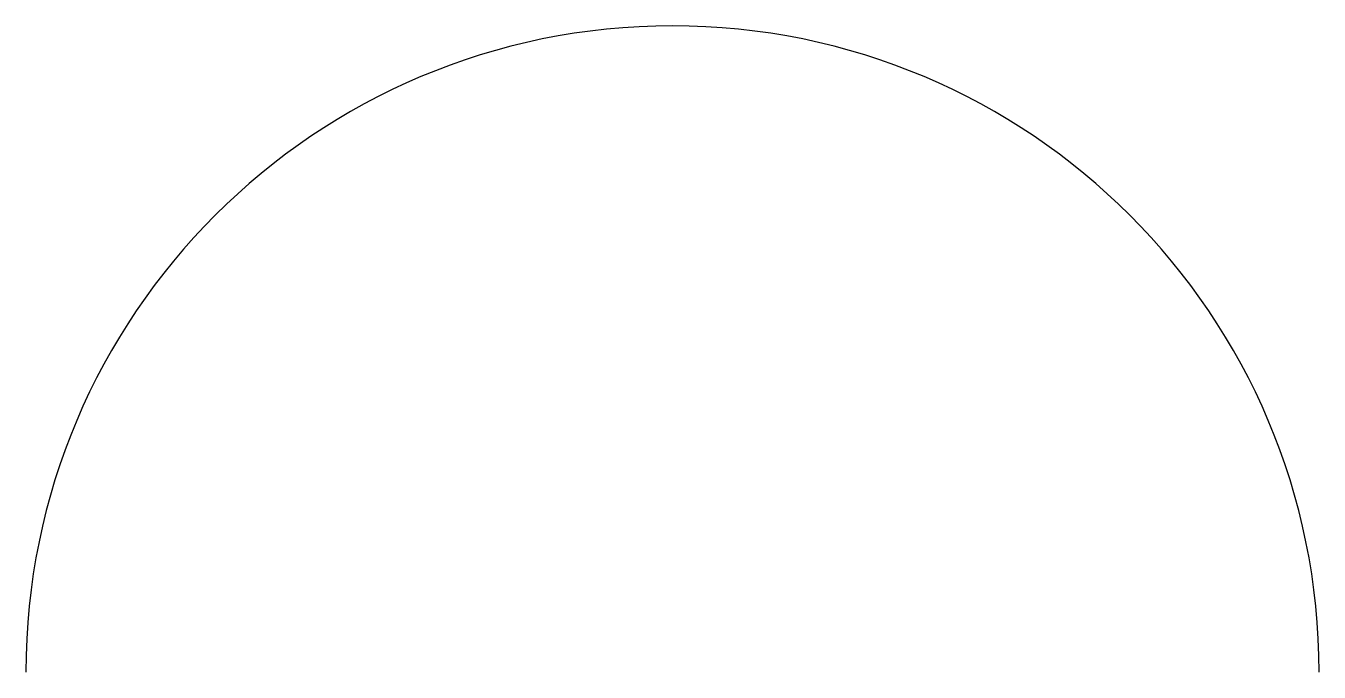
# Model space of a CAD drawing. Header units: metres. Extents: x 0 to 500, y 0 to 250.
import ezdxf

# ---------------------------------------------------------------- set-up
doc = ezdxf.new("R2010")
doc.units = ezdxf.units.M

msp = doc.modelspace()

# ---------------------------------------------------------------- linework, layer by layer
msp.add_arc((250, 0), 250, 0, 180)

doc.saveas('drawing.dxf')
